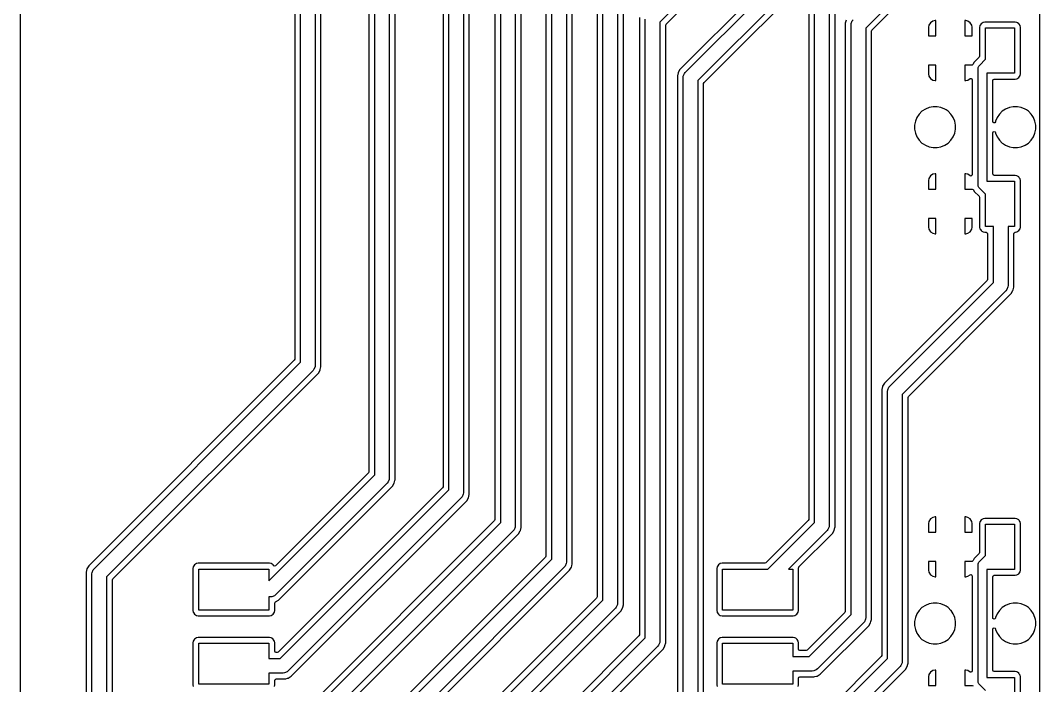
# Model space of a CAD drawing. Extents: x 187.8 to 222.7, y -115.5 to -55.
# Drawn here: x 187.75 to 222.66, y -95.38 to -72.59 of the extents above; entities that cross this region are included whole.
import ezdxf

# ---------------------------------------------------------------- set-up
doc = ezdxf.new("R2010")
doc.units = 0
doc.layers.add('BLACK', color=7, linetype='CONTINUOUS')

msp = doc.modelspace()

# ---------------------------------------------------------------- linework, layer by layer
at = {"layer": 'BLACK', "linetype": 'CONTINUOUS'}
for p, q in [((222.657015, -58.544552), (222.653182, -112.647067)), ((199.885, -88.161446), (199.885, -67.26)), ((200.385, -67.26), (200.385, -88.265)), ((214.7495, -67.240688), (214.7495, -89.6831)), ((214.95, -89.786446), (214.95, -67.3)), ((199.6845, -67.5095), (199.6845, -88.0581)), ((200.5855, -88.324309), (200.5855, -67.5095)), ((215.45, -67.403554), (215.45, -89.89)), ((221.501777, -68.051777), (216.7, -72.853554)), ((217.011733, -72.82537), (221.685488, -68.151615)), ((187.75, -91.490688), (187.75, -68.655513)), ((215.6505, -89.949309), (215.6505, -68.655513)), ((203.9995, -70.090688), (203.9995, -89.693101)), ((204.2, -89.796446), (204.2, -70.15)), ((212.335, -69.968554), (209.65, -72.653554)), ((204.7, -70.253554), (204.7, -89.9)), ((204.9005, -89.95931), (204.9005, -70.356899)), ((197.1445, -70.8195), (197.1445, -84.198101)), ((197.345, -84.301446), (197.345, -70.57)), ((197.845, -70.57), (197.845, -84.405)), ((198.0455, -84.464309), (198.0455, -70.8195)), ((202.2245, -70.8195), (202.2245, -88.568101)), ((202.425, -88.671446), (202.425, -70.57)), ((202.925, -70.57), (202.925, -88.775)), ((203.1255, -88.834312), (203.1255, -70.8195)), ((205.7495, -70.810688), (205.7495, -90.9431)), ((209.864852, -72.722251), (212.050852, -70.536251)), ((205.95, -91.046446), (205.95, -70.87)), ((206.45, -70.973554), (206.45, -91.15)), ((206.6505, -91.209309), (206.6505, -71.076898)), ((213.735148, -70.877749), (210.339512, -74.273385)), ((210.523223, -74.373223), (213.95, -70.946446)), ((214.376776, -71.226777), (210.95, -74.653553)), ((212.762103, -73.125), (214.560489, -71.326614)), ((207.4995, -71.890688), (207.4995, -92.343101)), ((207.7, -92.446446), (207.7, -71.95)), ((208.2, -72.053554), (208.2, -92.55)), ((208.4005, -92.609309), (208.4005, -72.156899)), ((208.9495, -72.490688), (208.9495, -93.643101)), ((209.15, -93.746446), (209.15, -72.55)), ((216.028531, -72.582346), (215.9995, -72.690688)), ((216.242137, -72.611102), (216.273223, -72.573223)), ((219.07537, -72.6), (219.002457, -72.614503)), ((219.1, -72.6), (219.07537, -72.6)), ((219.1, -73.125), (219.1, -72.6)), ((220.124629, -72.6), (220.1, -72.6)), ((220.1, -72.6), (220.1, -72.85)), ((220.197542, -72.614503), (220.124629, -72.6)), ((209.65, -72.653554), (209.65, -93.85)), ((209.8505, -72.756899), (209.864852, -72.722251)), ((209.8505, -93.90931), (209.8505, -72.756899)), ((215.9995, -72.690688), (215.9995, -92.843101)), ((216.2, -72.75), (216.204804, -72.701227)), ((216.2, -92.946446), (216.2, -72.75)), ((216.204804, -72.701227), (216.242133, -72.611107)), ((216.242133, -72.611107), (216.242137, -72.611102)), ((216.7, -72.853554), (216.7, -93.05)), ((216.9005, -72.956899), (216.914852, -72.922251)), ((216.914852, -72.922251), (217.011733, -72.82537)), ((218.864503, -72.752457), (218.85, -72.82537)), ((218.85, -72.82537), (218.85, -73.125)), ((218.919759, -72.669759), (218.864503, -72.752457)), ((219.002457, -72.614503), (218.919759, -72.669759)), ((220.1, -72.85), (220.1, -73.125)), ((220.28024, -72.669759), (220.197542, -72.614503)), ((220.335496, -72.752457), (220.28024, -72.669759)), ((220.349999, -72.82537), (220.335496, -72.752457)), ((220.35, -72.825376), (220.349999, -72.82537)), ((220.35, -73.125), (220.35, -72.825376)), ((220.611133, -72.771769), (220.5995, -72.830252)), ((220.5995, -72.830252), (220.5995, -72.830255)), ((220.5995, -72.830255), (220.5995, -73.822022)), ((220.624037, -72.752457), (220.611133, -72.771769)), ((220.655447, -72.705447), (220.624037, -72.752457)), ((220.721769, -72.661133), (220.655447, -72.705447)), ((220.780252, -72.6495), (220.721769, -72.661133)), ((221.819748, -72.6495), (220.780252, -72.6495)), ((220.8, -73.925368), (220.8, -72.85)), ((220.8, -72.85), (221.8, -72.85)), ((221.8, -72.85), (221.8, -74.4)), ((221.878231, -72.661133), (221.819748, -72.6495)), ((221.904795, -72.678882), (221.878231, -72.661133)), ((221.944552, -72.705447), (221.904795, -72.678882)), ((221.95578, -72.722251), (221.944552, -72.705447)), ((221.988867, -72.771769), (221.95578, -72.722251)), ((222.0005, -72.830252), (221.988867, -72.771769)), ((222.0005, -74.419748), (222.0005, -72.830252)), ((211.164852, -74.722251), (212.762103, -73.125)), ((216.9005, -74.424629), (216.9005, -72.956899)), ((218.85, -73.125), (219.1, -73.125)), ((220.1, -73.125), (220.35, -73.125)), ((220.585148, -73.85667), (220.419532, -74.022285)), ((220.5995, -73.822022), (220.585148, -73.85667)), ((220.593934, -74.131434), (220.8, -73.925368)), ((210.339511, -74.273385), (210.280201, -74.376111)), ((210.339512, -74.273385), (210.339511, -74.273385)), ((219.1, -74.125), (218.85, -74.125)), ((218.85, -74.125), (218.85, -74.424629)), ((219.1, -74.65), (219.1, -74.125)), ((220.331939, -74.125), (220.1, -74.125)), ((220.1, -74.125), (220.1, -74.65)), ((220.344624, -74.12333), (220.331939, -74.125)), ((220.374376, -74.100497), (220.344624, -74.12333)), ((220.374955, -74.099494), (220.374376, -74.100497)), ((220.419525, -74.022294), (220.374954, -74.099493)), ((220.374954, -74.099493), (220.374955, -74.099494)), ((220.419532, -74.022285), (220.419525, -74.022294)), ((220.55, -74.2375), (220.552882, -74.208236)), ((220.55, -78.2375), (220.55, -74.2375)), ((220.552882, -74.208236), (220.562159, -74.185839)), ((220.562159, -74.185839), (220.575279, -74.154165)), ((220.575279, -74.154165), (220.593934, -74.131434)), ((210.278531, -74.382346), (210.2495, -74.490688)), ((210.2495, -74.490688), (210.2495, -95.593101)), ((210.278532, -74.382343), (210.278531, -74.382342)), ((210.278531, -74.382342), (210.278531, -74.382346)), ((210.280201, -74.376111), (210.278532, -74.382343)), ((210.45, -74.55), (210.454804, -74.501227)), ((210.45, -95.696446), (210.45, -74.55)), ((210.454804, -74.501227), (210.492133, -74.411107)), ((210.492133, -74.411107), (210.492137, -74.411102)), ((210.492137, -74.411102), (210.523223, -74.373223)), ((210.95, -74.653553), (210.95, -95.8)), ((216.9005, -76.181001), (216.9005, -74.424629)), ((218.85, -74.424629), (218.864503, -74.497542)), ((218.864503, -74.497542), (218.919759, -74.58024)), ((218.919759, -74.58024), (219.002457, -74.635496)), ((219.002457, -74.635496), (219.07537, -74.649999)), ((219.07537, -74.649999), (219.075376, -74.65)), ((219.075376, -74.65), (219.1, -74.65)), ((220.1, -74.65), (220.124624, -74.65)), ((220.124624, -74.65), (220.124629, -74.649999)), ((220.124629, -74.649999), (220.197542, -74.635496)), ((220.197542, -74.635496), (220.273277, -74.584892)), ((220.273277, -74.584892), (220.310059, -74.577576)), ((220.310059, -74.577576), (220.341242, -74.598411)), ((220.341242, -74.598411), (220.3495, -74.625634)), ((220.3495, -74.625634), (220.3495, -77.874365)), ((221.8, -74.4), (220.85, -74.4)), ((220.85, -74.4), (220.85, -78.1)), ((221.0505, -74.6495), (221.064852, -74.614852)), ((221.0505, -76.055525), (221.0505, -74.6495)), ((221.064852, -74.614852), (221.0995, -74.6005)), ((221.0995, -74.6005), (221.819745, -74.6005)), ((221.819745, -74.6005), (221.819748, -74.6005)), ((221.819748, -74.6005), (221.878231, -74.588867)), ((221.878231, -74.588867), (221.944552, -74.544552)), ((221.944552, -74.544552), (221.988867, -74.478231)), ((221.988867, -74.478231), (222.0005, -74.419748)), ((211.1505, -74.756899), (211.164852, -74.722251)), ((211.1505, -93.910252), (211.1505, -74.756899)), ((218.62846, -75.705883), (218.530883, -75.80346)), ((218.743192, -75.629223), (218.62846, -75.705883)), ((218.87067, -75.57642), (218.743192, -75.629223)), ((218.870681, -75.576417), (218.87067, -75.57642)), ((219.006001, -75.5495), (218.870681, -75.576417)), ((219.006007, -75.5495), (219.006001, -75.5495)), ((219.143993, -75.5495), (219.006007, -75.5495)), ((219.143998, -75.5495), (219.143993, -75.5495)), ((219.279318, -75.576417), (219.143998, -75.5495)), ((219.279329, -75.57642), (219.279318, -75.576417)), ((219.406807, -75.629223), (219.279329, -75.57642)), ((219.406808, -75.629223), (219.406807, -75.629223)), ((219.406811, -75.629225), (219.406808, -75.629223)), ((219.453074, -75.660137), (219.406811, -75.629225)), ((219.521539, -75.705883), (219.453074, -75.660137)), ((219.619116, -75.80346), (219.521539, -75.705883)), ((221.37846, -75.705883), (221.280883, -75.80346)), ((221.493192, -75.629223), (221.37846, -75.705883)), ((221.62067, -75.57642), (221.493192, -75.629223)), ((221.620681, -75.576417), (221.62067, -75.57642)), ((221.756001, -75.5495), (221.620681, -75.576417)), ((221.756007, -75.5495), (221.756001, -75.5495)), ((221.893993, -75.5495), (221.756007, -75.5495)), ((221.893998, -75.5495), (221.893993, -75.5495)), ((222.029318, -75.576417), (221.893998, -75.5495)), ((222.029329, -75.57642), (222.029318, -75.576417)), ((222.156807, -75.629223), (222.029329, -75.57642)), ((222.156808, -75.629223), (222.156807, -75.629223)), ((222.156811, -75.629225), (222.156808, -75.629223)), ((222.203074, -75.660137), (222.156811, -75.629225)), ((222.271539, -75.705883), (222.203074, -75.660137)), ((222.369116, -75.80346), (222.271539, -75.705883)), ((218.401417, -76.045681), (218.3745, -76.181001)), ((218.40142, -76.04567), (218.401417, -76.045681)), ((218.454223, -75.918192), (218.40142, -76.04567)), ((218.530883, -75.80346), (218.454223, -75.918192)), ((219.649613, -75.849102), (219.619116, -75.80346)), ((219.695775, -75.918189), (219.649613, -75.849102)), ((219.695776, -75.918192), (219.695775, -75.918189)), ((219.748579, -76.04567), (219.695776, -75.918192)), ((219.748582, -76.045681), (219.748579, -76.04567)), ((219.775499, -76.181001), (219.748582, -76.045681)), ((221.058758, -76.082748), (221.0505, -76.055525)), ((221.08994, -76.103583), (221.058758, -76.082748)), ((221.126723, -76.096267), (221.08994, -76.103583)), ((221.147558, -76.065085), (221.126723, -76.096267)), ((221.151418, -76.045679), (221.147558, -76.065085)), ((221.15142, -76.04567), (221.151418, -76.045679)), ((221.204223, -75.918192), (221.15142, -76.04567)), ((221.280883, -75.80346), (221.204223, -75.918192)), ((222.399613, -75.849102), (222.369116, -75.80346)), ((222.445775, -75.918189), (222.399613, -75.849102)), ((222.445776, -75.918192), (222.445775, -75.918189)), ((222.498579, -76.04567), (222.445776, -75.918192)), ((222.498582, -76.045681), (222.498579, -76.04567)), ((222.525499, -76.181001), (222.498582, -76.045681)), ((216.9005, -78.07537), (216.9005, -76.181001)), ((218.3745, -76.181001), (218.3745, -76.318998)), ((218.3745, -76.318998), (218.401417, -76.454318)), ((219.74858, -76.454328), (219.7755, -76.318993)), ((219.7755, -76.181007), (219.775499, -76.181001)), ((219.7755, -76.318993), (219.7755, -76.181007)), ((221.0505, -76.444474), (221.064852, -76.409826)), ((221.0505, -77.8505), (221.0505, -76.444474)), ((221.064852, -76.409826), (221.0995, -76.395474)), ((221.0995, -76.395474), (221.134148, -76.409826)), ((221.134148, -76.409826), (221.147558, -76.434913)), ((221.147558, -76.434913), (221.15142, -76.454328)), ((222.49858, -76.454328), (222.5255, -76.318993)), ((222.5255, -76.181007), (222.525499, -76.181001)), ((222.5255, -76.318993), (222.5255, -76.181007)), ((218.401417, -76.454318), (218.40142, -76.454328)), ((218.40142, -76.454328), (218.454225, -76.581811)), ((218.454225, -76.581811), (218.485137, -76.628074)), ((218.485137, -76.628074), (218.530883, -76.696539)), ((218.530883, -76.696539), (218.62846, -76.794116)), ((218.62846, -76.794116), (218.674102, -76.824613)), ((219.406811, -76.870775), (219.521542, -76.794114)), ((219.521542, -76.794114), (219.619114, -76.696542)), ((219.619114, -76.696542), (219.695775, -76.581811)), ((219.695775, -76.581811), (219.74858, -76.454328)), ((221.15142, -76.454328), (221.204225, -76.581811)), ((221.204225, -76.581811), (221.235137, -76.628074)), ((221.235137, -76.628074), (221.280883, -76.696539)), ((221.280883, -76.696539), (221.37846, -76.794116)), ((221.37846, -76.794116), (221.424102, -76.824613)), ((222.156811, -76.870775), (222.271542, -76.794114)), ((222.271542, -76.794114), (222.369114, -76.696542)), ((222.369114, -76.696542), (222.445775, -76.581811)), ((222.445775, -76.581811), (222.49858, -76.454328)), ((218.674102, -76.824613), (218.743189, -76.870775)), ((218.743189, -76.870775), (218.870672, -76.92358)), ((218.870672, -76.92358), (218.870678, -76.923581)), ((218.870678, -76.923581), (218.870681, -76.923582)), ((218.870681, -76.923582), (219.006001, -76.950499)), ((219.006001, -76.950499), (219.006007, -76.9505)), ((219.006007, -76.9505), (219.143993, -76.9505)), ((219.143993, -76.9505), (219.279328, -76.92358)), ((219.279328, -76.92358), (219.406811, -76.870775)), ((221.424102, -76.824613), (221.493189, -76.870775)), ((221.493189, -76.870775), (221.620672, -76.92358)), ((221.620672, -76.92358), (221.620678, -76.923581)), ((221.620678, -76.923581), (221.620681, -76.923582)), ((221.620681, -76.923582), (221.756001, -76.950499)), ((221.756001, -76.950499), (221.756007, -76.9505)), ((221.756007, -76.9505), (221.893993, -76.9505)), ((221.893993, -76.9505), (222.029328, -76.92358)), ((222.029328, -76.92358), (222.156811, -76.870775)), ((216.9005, -79.674629), (216.9005, -78.07537)), ((218.864503, -78.002457), (218.85, -78.07537)), ((218.85, -78.07537), (218.85, -78.375)), ((218.919759, -77.919759), (218.864503, -78.002457)), ((219.002457, -77.864503), (218.919759, -77.919759)), ((219.07537, -77.85), (219.002457, -77.864503)), ((219.1, -77.85), (219.07537, -77.85)), ((219.1, -78.375), (219.1, -77.85)), ((220.124629, -77.85), (220.1, -77.85)), ((220.1, -77.85), (220.1, -78.375)), ((220.197542, -77.864503), (220.124629, -77.85)), ((220.273277, -77.915107), (220.197542, -77.864503)), ((220.3005, -77.923365), (220.273277, -77.915107)), ((220.335148, -77.909013), (220.3005, -77.923365)), ((220.3495, -77.874365), (220.335148, -77.909013)), ((220.85, -78.1), (221.8, -78.1)), ((221.064852, -77.885148), (221.0505, -77.8505)), ((221.0995, -77.8995), (221.064852, -77.885148)), ((221.819745, -77.8995), (221.0995, -77.8995)), ((221.8, -78.1), (221.8, -79.65)), ((221.819748, -77.8995), (221.819745, -77.8995)), ((221.878231, -77.911133), (221.819748, -77.8995)), ((221.896537, -77.923365), (221.878231, -77.911133)), ((221.944552, -77.955447), (221.896537, -77.923365)), ((221.962301, -77.982012), (221.944552, -77.955447)), ((221.988867, -78.021769), (221.962301, -77.982012)), ((222.0005, -78.080252), (221.988867, -78.021769)), ((222.0005, -79.669748), (222.0005, -78.080252)), ((218.85, -78.375), (219.1, -78.375)), ((220.1, -78.375), (220.346373, -78.375)), ((220.346373, -78.375), (220.381021, -78.389352)), ((220.381021, -78.389352), (220.388808, -78.3995)), ((220.388808, -78.3995), (220.41953, -78.452712)), ((220.41953, -78.452712), (220.585148, -78.61833)), ((220.552882, -78.266763), (220.55, -78.2375)), ((220.575279, -78.320835), (220.552882, -78.266763)), ((220.593934, -78.343566), (220.575279, -78.320835)), ((220.8, -78.549632), (220.593934, -78.343566)), ((220.585148, -78.61833), (220.5995, -78.652978)), ((220.5995, -78.652978), (220.5995, -79.669748)), ((220.8, -79.65), (220.8, -78.549632)), ((219.1, -79.375), (218.85, -79.375)), ((218.85, -79.375), (218.85, -79.674629)), ((219.1, -79.9), (219.1, -79.375)), ((220.35, -79.375), (220.1, -79.375)), ((220.1, -79.375), (220.1, -79.9)), ((220.35, -79.674624), (220.35, -79.375)), ((216.9005, -93.109312), (216.9005, -79.674629)), ((218.85, -79.674629), (218.864503, -79.747542)), ((218.864503, -79.747542), (218.919759, -79.83024)), ((218.919759, -79.83024), (219.002457, -79.885496)), ((219.002457, -79.885496), (219.07537, -79.899999)), ((219.07537, -79.899999), (219.075376, -79.9)), ((219.075376, -79.9), (219.1, -79.9)), ((220.1, -79.9), (220.124624, -79.9)), ((220.124624, -79.9), (220.124629, -79.899999)), ((220.124629, -79.899999), (220.197542, -79.885496)), ((220.197542, -79.885496), (220.28024, -79.83024)), ((220.28024, -79.83024), (220.335496, -79.747542)), ((220.335496, -79.747542), (220.349999, -79.674629)), ((220.349999, -79.674629), (220.35, -79.674624)), ((220.5995, -79.669748), (220.611133, -79.728231)), ((220.611133, -79.728231), (220.628882, -79.754795)), ((220.628882, -79.754795), (220.655447, -79.794552)), ((220.655447, -79.794552), (220.682012, -79.812301)), ((220.682012, -79.812301), (220.721769, -79.838867)), ((220.721769, -79.838867), (220.780252, -79.8505)), ((220.780252, -79.8505), (220.8255, -79.8505)), ((221.075, -79.65), (220.8, -79.65)), ((220.8255, -79.8505), (220.860148, -79.864852)), ((220.860148, -79.864852), (220.8745, -79.8995)), ((220.8745, -79.8995), (220.8745, -81.468101)), ((221.075, -81.571446), (221.075, -79.65)), ((221.8, -79.65), (221.575, -79.65)), ((221.575, -79.65), (221.575, -81.675)), ((221.7755, -79.899268), (221.789852, -79.86462)), ((221.7755, -81.734309), (221.7755, -79.899268)), ((221.789852, -79.86462), (221.817502, -79.851548)), ((221.817387, -79.850969), (221.8197, -79.850508)), ((221.817502, -79.851548), (221.817387, -79.850969)), ((221.8197, -79.850508), (221.819715, -79.850502)), ((221.819715, -79.850502), (221.819735, -79.8505)), ((221.819735, -79.8505), (221.819748, -79.8505)), ((221.819748, -79.8505), (221.878231, -79.838867)), ((221.878231, -79.838867), (221.944552, -79.794552)), ((221.944552, -79.794552), (221.988867, -79.728231)), ((221.988867, -79.728231), (222.0005, -79.669748)), ((220.860148, -81.502749), (217.339512, -85.023385)), ((217.523223, -85.123223), (221.075, -81.571446)), ((220.8745, -81.468101), (220.860148, -81.502749)), ((221.575, -81.675), (221.570196, -81.723773)), ((221.501777, -81.851777), (217.95, -85.403554)), ((218.164852, -85.472251), (221.685488, -81.951615)), ((221.532862, -81.813897), (221.501777, -81.851777)), ((221.532867, -81.813893), (221.532862, -81.813897)), ((221.570196, -81.723773), (221.532867, -81.813893)), ((221.685488, -81.951615), (221.685489, -81.951614)), ((221.685489, -81.951614), (221.744799, -81.848887)), ((221.744799, -81.848887), (221.751286, -81.824673)), ((221.751286, -81.824673), (221.7755, -81.734309)), ((197.130148, -84.232749), (190.089512, -91.273385)), ((190.273223, -91.373223), (197.345, -84.301446)), ((197.1445, -84.198101), (197.130148, -84.232749)), ((197.840196, -84.453772), (197.802868, -84.543892)), ((197.845, -84.405), (197.840196, -84.453772)), ((198.021286, -84.554673), (198.0455, -84.464309)), ((197.771777, -84.581777), (190.7, -91.653554)), ((191.266851, -91.370252), (197.955488, -84.681615)), ((197.802868, -84.543892), (197.771777, -84.581777)), ((197.955488, -84.681615), (197.955489, -84.681614)), ((197.955489, -84.681614), (198.014799, -84.578887)), ((198.014799, -84.578887), (198.021286, -84.554673)), ((217.278531, -85.132346), (217.2495, -85.240688)), ((217.278532, -85.132343), (217.278531, -85.132342)), ((217.278531, -85.132342), (217.278531, -85.132346)), ((217.280201, -85.126111), (217.278532, -85.132343)), ((217.339511, -85.023385), (217.280201, -85.126111)), ((217.339512, -85.023385), (217.339511, -85.023385)), ((217.454804, -85.251227), (217.492133, -85.161107)), ((217.492133, -85.161107), (217.492137, -85.161102)), ((217.492137, -85.161102), (217.523223, -85.123223)), ((217.2495, -85.240688), (217.2495, -94.343101)), ((217.45, -85.3), (217.454804, -85.251227)), ((217.45, -94.446446), (217.45, -85.3)), ((217.95, -85.403554), (217.95, -94.55)), ((218.1505, -85.506899), (218.164852, -85.472251)), ((218.1505, -89.82537), (218.1505, -85.506899)), ((196.26, -91.786446), (199.885, -88.161446)), ((199.670148, -88.092748), (196.491991, -91.270904)), ((199.6845, -88.0581), (199.670148, -88.092748)), ((200.380196, -88.313772), (200.342868, -88.403892)), ((200.385, -88.265), (200.380196, -88.313772)), ((200.311777, -88.441777), (196.486777, -92.266777)), ((202.210148, -88.602749), (196.577749, -94.235148)), ((196.586614, -92.450489), (200.495489, -88.541614)), ((200.342868, -88.403892), (200.311777, -88.441777)), ((200.495489, -88.541614), (200.554799, -88.438887)), ((200.554799, -88.438887), (200.577222, -88.355202)), ((200.577222, -88.355202), (200.5855, -88.324309)), ((202.2245, -88.568101), (202.210148, -88.602749)), ((196.646446, -94.45), (202.425, -88.671446)), ((202.851776, -88.951777), (196.926777, -94.876777)), ((202.882862, -88.913897), (202.851776, -88.951777)), ((202.882867, -88.913893), (202.882862, -88.913897)), ((202.920196, -88.823773), (202.882867, -88.913893)), ((202.925, -88.775), (202.920196, -88.823773)), ((203.035489, -89.051614), (203.094798, -88.948887)), ((203.094798, -88.948887), (203.094799, -88.948886)), ((203.094799, -88.948886), (203.125499, -88.834312)), ((203.125499, -88.834312), (203.1255, -88.834312)), ((197.026614, -95.060489), (203.035489, -89.051614)), ((203.9995, -89.693101), (203.985148, -89.727749)), ((214.7495, -89.6831), (214.735148, -89.717748)), ((218.919759, -89.669759), (218.864503, -89.752457)), ((219.002457, -89.614503), (218.919759, -89.669759)), ((219.07537, -89.6), (219.002457, -89.614503)), ((219.1, -89.6), (219.07537, -89.6)), ((219.1, -90.125), (219.1, -89.6)), ((220.124629, -89.6), (220.1, -89.6)), ((220.1, -89.6), (220.1, -89.85)), ((220.197542, -89.614503), (220.124629, -89.6)), ((220.28024, -89.669759), (220.197542, -89.614503)), ((220.335496, -89.752457), (220.28024, -89.669759)), ((220.655447, -89.705447), (220.624037, -89.752457)), ((220.721769, -89.661133), (220.655447, -89.705447)), ((220.780252, -89.6495), (220.721769, -89.661133)), ((221.819748, -89.6495), (220.780252, -89.6495)), ((221.878231, -89.661133), (221.819748, -89.6495)), ((221.904795, -89.678882), (221.878231, -89.661133)), ((221.944552, -89.705447), (221.904795, -89.678882)), ((221.952771, -89.717748), (221.944552, -89.705447)), ((203.985148, -89.727749), (196.957749, -96.755148)), ((197.026446, -96.97), (204.2, -89.796446)), ((204.657862, -90.038897), (204.626776, -90.076777)), ((204.657867, -90.038893), (204.657862, -90.038897)), ((204.695196, -89.948773), (204.657867, -90.038893)), ((204.7, -89.9), (204.695196, -89.948773)), ((204.872479, -90.063887), (204.900499, -89.959312)), ((204.900499, -89.959312), (204.9005, -89.95931)), ((214.735148, -89.717748), (213.277749, -91.175148)), ((213.346446, -91.39), (214.95, -89.786446)), ((215.407868, -90.028892), (215.376777, -90.066777)), ((215.445196, -89.938772), (215.407868, -90.028892)), ((215.45, -89.89), (215.445196, -89.938772)), ((215.619799, -90.063887), (215.64782, -89.959309)), ((215.64782, -89.959309), (215.6505, -89.949309)), ((218.1505, -91.424629), (218.1505, -89.82537)), ((218.864503, -89.752457), (218.85, -89.82537)), ((218.85, -89.82537), (218.85, -90.125)), ((220.1, -89.85), (220.1, -90.125)), ((220.349999, -89.82537), (220.335496, -89.752457)), ((220.35, -89.825376), (220.349999, -89.82537)), ((220.35, -90.125), (220.35, -89.825376)), ((220.611133, -89.771769), (220.5995, -89.830252)), ((220.5995, -89.830252), (220.5995, -89.830255)), ((220.5995, -89.830255), (220.5995, -90.822022)), ((220.624037, -89.752457), (220.611133, -89.771769)), ((220.8, -90.925368), (220.8, -89.85)), ((220.8, -89.85), (221.8, -89.85)), ((221.8, -89.85), (221.8, -91.4)), ((221.988867, -89.771769), (221.952771, -89.717748)), ((222.0005, -89.830252), (221.988867, -89.771769)), ((222.0005, -91.419748), (222.0005, -89.830252)), ((204.626776, -90.076777), (197.306777, -97.396777)), ((197.406614, -97.580489), (204.810489, -90.176614)), ((204.810489, -90.176614), (204.869798, -90.073887)), ((204.869798, -90.073887), (204.869799, -90.073886)), ((204.869799, -90.073886), (204.872479, -90.063887)), ((215.376777, -90.066777), (214.053554, -91.39)), ((214.411773, -91.315329), (215.56049, -90.166614)), ((215.56049, -90.166614), (215.619799, -90.063887)), ((218.85, -90.125), (219.1, -90.125)), ((220.1, -90.125), (220.35, -90.125)), ((205.735148, -90.977748), (197.417749, -99.295148)), ((197.486446, -99.51), (205.95, -91.046446)), ((205.7495, -90.9431), (205.735148, -90.977748)), ((220.374374, -91.100501), (220.34462, -91.123331)), ((220.380038, -91.090691), (220.374374, -91.100501)), ((220.419525, -91.022294), (220.380038, -91.090689)), ((220.380038, -91.090689), (220.380038, -91.090691)), ((220.419532, -91.022285), (220.419525, -91.022294)), ((220.585148, -90.85667), (220.419532, -91.022285)), ((220.5995, -90.822022), (220.585148, -90.85667)), ((220.593934, -91.131434), (220.8, -90.925368)), ((190.028531, -91.382346), (189.9995, -91.490688)), ((190.028532, -91.382343), (190.028531, -91.382342)), ((190.028531, -91.382342), (190.028531, -91.382346)), ((190.030201, -91.376111), (190.028532, -91.382343)), ((190.089511, -91.273385), (190.030201, -91.376111)), ((190.089512, -91.273385), (190.089511, -91.273385)), ((190.204804, -91.501227), (190.242133, -91.411107)), ((190.242133, -91.411107), (190.242137, -91.411102)), ((190.242137, -91.411102), (190.273223, -91.373223)), ((190.914852, -91.722251), (191.266851, -91.370252)), ((193.671133, -91.311769), (193.6595, -91.370252)), ((193.6595, -91.370252), (193.6595, -92.809748)), ((193.715447, -91.245447), (193.671133, -91.311769)), ((193.781769, -91.201133), (193.715447, -91.245447)), ((193.840252, -91.1895), (193.781769, -91.201133)), ((196.279748, -91.1895), (193.840252, -91.1895)), ((193.86, -92.79), (193.86, -91.39)), ((193.86, -91.39), (196.26, -91.39)), ((196.26, -91.39), (196.26, -91.786446)), ((196.338231, -91.201133), (196.279748, -91.1895)), ((196.371391, -91.22329), (196.338231, -91.201133)), ((196.404553, -91.245448), (196.371391, -91.22329)), ((196.416602, -91.26348), (196.404553, -91.245448)), ((196.422695, -91.270904), (196.416602, -91.26348)), ((196.457343, -91.285256), (196.422695, -91.270904)), ((196.491991, -91.270904), (196.457343, -91.285256)), ((206.376777, -91.326777), (197.766777, -99.936777)), ((197.866614, -100.120489), (206.56049, -91.426614)), ((206.407868, -91.288892), (206.376777, -91.326777)), ((206.445197, -91.198772), (206.407868, -91.288892)), ((206.45, -91.15), (206.445197, -91.198762)), ((206.445197, -91.198762), (206.445197, -91.198772)), ((206.56049, -91.426614), (206.619799, -91.323887)), ((206.619799, -91.323887), (206.63333, -91.273387)), ((206.63333, -91.273387), (206.6505, -91.209309)), ((211.611133, -91.311769), (211.5995, -91.370252)), ((211.5995, -91.370252), (211.5995, -92.809748)), ((211.655447, -91.245447), (211.611133, -91.311769)), ((211.721769, -91.201133), (211.655447, -91.245447)), ((211.780252, -91.1895), (211.721769, -91.201133)), ((213.243101, -91.1895), (211.780252, -91.1895)), ((211.8, -92.79), (211.8, -91.39)), ((211.8, -91.39), (213.346446, -91.39)), ((213.277749, -91.175148), (213.243101, -91.1895)), ((214.053554, -91.39), (214.2, -91.39)), ((214.2, -91.39), (214.2, -92.79)), ((214.398368, -91.359532), (214.405684, -91.322749)), ((214.4005, -91.370252), (214.398368, -91.359532)), ((214.4005, -92.809748), (214.4005, -91.370252)), ((214.405684, -91.322749), (214.411773, -91.315329)), ((218.1505, -93.181001), (218.1505, -91.424629)), ((219.1, -91.125), (218.85, -91.125)), ((218.85, -91.125), (218.85, -91.424629)), ((218.85, -91.424629), (218.864503, -91.497542)), ((219.1, -91.65), (219.1, -91.125)), ((220.331939, -91.125), (220.1, -91.125)), ((220.1, -91.125), (220.1, -91.65)), ((220.34462, -91.123331), (220.331939, -91.125)), ((220.55, -91.2375), (220.552882, -91.208236)), ((220.55, -95.2375), (220.55, -91.2375)), ((220.552882, -91.208236), (220.566588, -91.175148)), ((220.566588, -91.175148), (220.575279, -91.154165)), ((220.575279, -91.154165), (220.593934, -91.131434)), ((221.8, -91.4), (220.85, -91.4)), ((220.85, -91.4), (220.85, -95.1)), ((221.988867, -91.478231), (222.0005, -91.419748)), ((187.75, -109.14537), (187.75, -91.490688)), ((189.9995, -91.490688), (189.9995, -105.35931)), ((190.2, -91.55), (190.204804, -91.501227)), ((190.2, -105.3), (190.2, -91.55)), ((190.7, -91.653554), (190.7, -105.196446)), ((190.9005, -91.756899), (190.914852, -91.722251)), ((190.9005, -93.910252), (190.9005, -91.756899)), ((218.864503, -91.497542), (218.919759, -91.58024)), ((218.919759, -91.58024), (219.002457, -91.635496)), ((219.002457, -91.635496), (219.07537, -91.649999)), ((219.07537, -91.649999), (219.075376, -91.65)), ((219.075376, -91.65), (219.1, -91.65)), ((220.1, -91.65), (220.124624, -91.65)), ((220.124624, -91.65), (220.124629, -91.649999)), ((220.124629, -91.649999), (220.197542, -91.635496)), ((220.197542, -91.635496), (220.273277, -91.584892)), ((220.273277, -91.584892), (220.310059, -91.577576)), ((220.310059, -91.577576), (220.341242, -91.598411)), ((220.341242, -91.598411), (220.3495, -91.625634)), ((220.3495, -91.625634), (220.3495, -94.874365)), ((221.0505, -91.6495), (221.064852, -91.614852)), ((221.0505, -93.055525), (221.0505, -91.6495)), ((221.064852, -91.614852), (221.0995, -91.6005)), ((221.0995, -91.6005), (221.819745, -91.6005)), ((221.819745, -91.6005), (221.819748, -91.6005)), ((221.819748, -91.6005), (221.878231, -91.588867)), ((221.878231, -91.588867), (221.944552, -91.544552)), ((221.944552, -91.544552), (221.988867, -91.478231)), ((196.31, -92.34), (196.26, -92.34)), ((196.26, -92.34), (196.26, -92.79)), ((196.358773, -92.335196), (196.31, -92.34)), ((196.448893, -92.297867), (196.358773, -92.335196)), ((196.448897, -92.297862), (196.448893, -92.297867)), ((196.486777, -92.266777), (196.448897, -92.297862)), ((196.484997, -92.509157), (196.586614, -92.450489)), ((207.485148, -92.377749), (198.077749, -101.785148)), ((198.146446, -102), (207.7, -92.446446)), ((207.4995, -92.343101), (207.485148, -92.377749)), ((193.6595, -92.809748), (193.671133, -92.868231)), ((196.26, -92.79), (193.86, -92.79)), ((196.448867, -92.868231), (196.4605, -92.809748)), ((196.4605, -92.551591), (196.474852, -92.516943)), ((196.4605, -92.809748), (196.4605, -92.551591)), ((196.474852, -92.516943), (196.484997, -92.509157)), ((208.126777, -92.726776), (198.426777, -102.426777)), ((198.526614, -102.610489), (208.31049, -92.826613)), ((208.157868, -92.688892), (208.126777, -92.726776)), ((208.195197, -92.598772), (208.157868, -92.688892)), ((208.2, -92.55), (208.195197, -92.598762)), ((208.195197, -92.598762), (208.195197, -92.598772)), ((208.31049, -92.826613), (208.369799, -92.723886)), ((208.369799, -92.723886), (208.37901, -92.689511)), ((208.37901, -92.689511), (208.4005, -92.609309)), ((211.5995, -92.809748), (211.611133, -92.868231)), ((214.2, -92.79), (211.8, -92.79)), ((214.388867, -92.868231), (214.4005, -92.809748)), ((215.9995, -92.843101), (215.985148, -92.877749)), ((218.530883, -92.80346), (218.454223, -92.918192)), ((218.62846, -92.705883), (218.530883, -92.80346)), ((218.743192, -92.629223), (218.62846, -92.705883)), ((218.87067, -92.57642), (218.743192, -92.629223)), ((218.870681, -92.576417), (218.87067, -92.57642)), ((219.006001, -92.5495), (218.870681, -92.576417)), ((219.006007, -92.5495), (219.006001, -92.5495)), ((219.143993, -92.5495), (219.006007, -92.5495)), ((219.143998, -92.5495), (219.143993, -92.5495)), ((219.279318, -92.576417), (219.143998, -92.5495)), ((219.279329, -92.57642), (219.279318, -92.576417)), ((219.406807, -92.629223), (219.279329, -92.57642)), ((219.406808, -92.629223), (219.406807, -92.629223)), ((219.406811, -92.629225), (219.406808, -92.629223)), ((219.453074, -92.660137), (219.406811, -92.629225)), ((219.521539, -92.705883), (219.453074, -92.660137)), ((219.619116, -92.80346), (219.521539, -92.705883)), ((219.623317, -92.809748), (219.619116, -92.80346)), ((219.695775, -92.918189), (219.623317, -92.809748)), ((221.280883, -92.80346), (221.204223, -92.918192)), ((221.37846, -92.705883), (221.280883, -92.80346)), ((221.493192, -92.629223), (221.37846, -92.705883)), ((221.62067, -92.57642), (221.493192, -92.629223)), ((221.620681, -92.576417), (221.62067, -92.57642)), ((221.756001, -92.5495), (221.620681, -92.576417)), ((221.756007, -92.5495), (221.756001, -92.5495)), ((221.893993, -92.5495), (221.756007, -92.5495)), ((221.893998, -92.5495), (221.893993, -92.5495)), ((222.029318, -92.576417), (221.893998, -92.5495)), ((222.029329, -92.57642), (222.029318, -92.576417)), ((222.156807, -92.629223), (222.029329, -92.57642)), ((222.156808, -92.629223), (222.156807, -92.629223)), ((222.156811, -92.629225), (222.156808, -92.629223)), ((222.203074, -92.660137), (222.156811, -92.629225)), ((222.271539, -92.705883), (222.203074, -92.660137)), ((222.369116, -92.80346), (222.271539, -92.705883)), ((222.373317, -92.809748), (222.369116, -92.80346)), ((222.445775, -92.918189), (222.373317, -92.809748)), ((193.671133, -92.868231), (193.677493, -92.877749)), ((193.677493, -92.877749), (193.715447, -92.934552)), ((193.715447, -92.934552), (193.742012, -92.952301)), ((193.742012, -92.952301), (193.781769, -92.978867)), ((193.781769, -92.978867), (193.840252, -92.9905)), ((193.840252, -92.9905), (193.840255, -92.9905)), ((193.840255, -92.9905), (196.279745, -92.9905)), ((196.279745, -92.9905), (196.279748, -92.9905)), ((196.279748, -92.9905), (196.338231, -92.978867)), ((196.338231, -92.978867), (196.404552, -92.934552)), ((196.404552, -92.934552), (196.448867, -92.868231)), ((211.611133, -92.868231), (211.617493, -92.877749)), ((211.617493, -92.877749), (211.655447, -92.934552)), ((211.655447, -92.934552), (211.682012, -92.952301)), ((211.682012, -92.952301), (211.721769, -92.978867)), ((211.721769, -92.978867), (211.780252, -92.9905)), ((211.780252, -92.9905), (211.780255, -92.9905)), ((211.780255, -92.9905), (214.219745, -92.9905)), ((214.219745, -92.9905), (214.219748, -92.9905)), ((214.219748, -92.9905), (214.278231, -92.978867)), ((214.278231, -92.978867), (214.344552, -92.934552)), ((214.344552, -92.934552), (214.388867, -92.868231)), ((215.985148, -92.877749), (214.697749, -94.165148)), ((214.766446, -94.38), (216.2, -92.946446)), ((216.657862, -93.188897), (216.626776, -93.226777)), ((216.657867, -93.188893), (216.657862, -93.188897)), ((216.695196, -93.098773), (216.657867, -93.188893)), ((216.7, -93.05), (216.695196, -93.098773)), ((216.869799, -93.223886), (216.881289, -93.181007)), ((216.881289, -93.181007), (216.900499, -93.109312)), ((216.900499, -93.109312), (216.9005, -93.109312)), ((218.1505, -94.609309), (218.1505, -93.181001)), ((218.401417, -93.045681), (218.3745, -93.181001)), ((218.3745, -93.181001), (218.3745, -93.318998)), ((218.40142, -93.04567), (218.401417, -93.045681)), ((218.454223, -92.918192), (218.40142, -93.04567)), ((219.725727, -92.9905), (219.695775, -92.918189)), ((219.748579, -93.04567), (219.725727, -92.9905)), ((219.748582, -93.045681), (219.748579, -93.04567)), ((219.761238, -93.109309), (219.748582, -93.045681)), ((219.7755, -93.181007), (219.761238, -93.109309)), ((219.7755, -93.318993), (219.7755, -93.181007)), ((221.058758, -93.082748), (221.0505, -93.055525)), ((221.08994, -93.103583), (221.058758, -93.082748)), ((221.126723, -93.096267), (221.08994, -93.103583)), ((221.147558, -93.065085), (221.126723, -93.096267)), ((221.151418, -93.045679), (221.147558, -93.065085)), ((221.15142, -93.04567), (221.151418, -93.045679)), ((221.204223, -92.918192), (221.15142, -93.04567)), ((222.475727, -92.9905), (222.445775, -92.918189)), ((222.498579, -93.04567), (222.475727, -92.9905)), ((222.498582, -93.045681), (222.498579, -93.04567)), ((222.511238, -93.109309), (222.498582, -93.045681)), ((222.5255, -93.181007), (222.511238, -93.109309)), ((222.5255, -93.318993), (222.5255, -93.181007)), ((216.626776, -93.226777), (215.046777, -94.806777)), ((215.146614, -94.990489), (216.810489, -93.326614)), ((216.810489, -93.326614), (216.869798, -93.223887)), ((216.869798, -93.223887), (216.869799, -93.223886)), ((218.3745, -93.318998), (218.401417, -93.454318)), ((218.401417, -93.454318), (218.40142, -93.454328)), ((218.40142, -93.454328), (218.454225, -93.581811)), ((219.695775, -93.581811), (219.74858, -93.454328)), ((219.74858, -93.454328), (219.7755, -93.318993)), ((221.0505, -93.444474), (221.064852, -93.409826)), ((221.0505, -94.8505), (221.0505, -93.444474)), ((221.064852, -93.409826), (221.0995, -93.395474)), ((221.0995, -93.395474), (221.134148, -93.409826)), ((221.134148, -93.409826), (221.147558, -93.434913)), ((221.147558, -93.434913), (221.15142, -93.454328)), ((221.15142, -93.454328), (221.204225, -93.581811)), ((222.445775, -93.581811), (222.49858, -93.454328)), ((222.49858, -93.454328), (222.5255, -93.318993)), ((193.671133, -93.851769), (193.6595, -93.910252)), ((193.715447, -93.785447), (193.671133, -93.851769)), ((193.781769, -93.741133), (193.715447, -93.785447)), ((193.840252, -93.7295), (193.781769, -93.741133)), ((196.279748, -93.7295), (193.840252, -93.7295)), ((196.338231, -93.741133), (196.279748, -93.7295)), ((196.364795, -93.758882), (196.338231, -93.741133)), ((196.404552, -93.785447), (196.364795, -93.758882)), ((196.410343, -93.794114), (196.404552, -93.785447)), ((196.448867, -93.851769), (196.410343, -93.794114)), ((196.4605, -93.910252), (196.448867, -93.851769)), ((208.935148, -93.677749), (198.227749, -104.385148)), ((198.296446, -104.6), (209.15, -93.746446)), ((208.9495, -93.643101), (208.935148, -93.677749)), ((209.645196, -93.898773), (209.607867, -93.988893)), ((209.65, -93.85), (209.645196, -93.898773)), ((211.611133, -93.851769), (211.5995, -93.910252)), ((211.655447, -93.785447), (211.611133, -93.851769)), ((211.721769, -93.741133), (211.655447, -93.785447)), ((211.780252, -93.7295), (211.721769, -93.741133)), ((214.219748, -93.7295), (211.780252, -93.7295)), ((214.278231, -93.741133), (214.219748, -93.7295)), ((214.304795, -93.758882), (214.278231, -93.741133)), ((214.344552, -93.785447), (214.304795, -93.758882)), ((214.350343, -93.794114), (214.344552, -93.785447)), ((214.388867, -93.851769), (214.350343, -93.794114)), ((214.4005, -93.910252), (214.388867, -93.851769)), ((218.454225, -93.581811), (218.485137, -93.628074)), ((218.485137, -93.628074), (218.530883, -93.696539)), ((218.530883, -93.696539), (218.62846, -93.794116)), ((218.62846, -93.794116), (218.674102, -93.824613)), ((218.674102, -93.824613), (218.743189, -93.870775)), ((218.743189, -93.870775), (218.870672, -93.92358)), ((219.279328, -93.92358), (219.406811, -93.870775)), ((219.406811, -93.870775), (219.521542, -93.794114)), ((219.521542, -93.794114), (219.619114, -93.696542)), ((219.619114, -93.696542), (219.695775, -93.581811)), ((221.204225, -93.581811), (221.235137, -93.628074)), ((221.235137, -93.628074), (221.280883, -93.696539)), ((221.280883, -93.696539), (221.37846, -93.794116)), ((221.37846, -93.794116), (221.424102, -93.824613)), ((221.424102, -93.824613), (221.493189, -93.870775)), ((221.493189, -93.870775), (221.620672, -93.92358)), ((222.029328, -93.92358), (222.156811, -93.870775)), ((222.156811, -93.870775), (222.271542, -93.794114)), ((222.271542, -93.794114), (222.369114, -93.696542)), ((222.369114, -93.696542), (222.445775, -93.581811)), ((190.9005, -96.450252), (190.9005, -93.910252)), ((193.6595, -93.910252), (193.6595, -95.349748)), ((193.86, -95.33), (193.86, -93.93)), ((193.86, -93.93), (196.26, -93.93)), ((196.26, -93.93), (196.26, -94.45)), ((196.4605, -93.910255), (196.4605, -93.910252)), ((196.4605, -94.2005), (196.4605, -93.910255)), ((196.474852, -94.235148), (196.4605, -94.2005)), ((196.5095, -94.2495), (196.474852, -94.235148)), ((196.577749, -94.235148), (196.543101, -94.2495)), ((209.576777, -94.026777), (198.576777, -105.026777)), ((198.676614, -105.210489), (209.760489, -94.126614)), ((209.607862, -93.988897), (209.576777, -94.026777)), ((209.607867, -93.988893), (209.607862, -93.988897)), ((209.760489, -94.126614), (209.819799, -94.023887)), ((209.819799, -94.023887), (209.826286, -93.999673)), ((209.826286, -93.999673), (209.850247, -93.910255)), ((209.850247, -93.910255), (209.8505, -93.90931)), ((211.1505, -95.859309), (211.1505, -93.910252)), ((211.5995, -93.910252), (211.5995, -95.349748)), ((211.8, -95.33), (211.8, -93.93)), ((211.8, -93.93), (214.2, -93.93)), ((214.2, -93.93), (214.2, -94.38)), ((214.4005, -93.910255), (214.4005, -93.910252)), ((214.4005, -94.1305), (214.4005, -93.910255)), ((214.414852, -94.165148), (214.4005, -94.1305)), ((214.4495, -94.1795), (214.414852, -94.165148)), ((214.663101, -94.1795), (214.4495, -94.1795)), ((214.697749, -94.165148), (214.663101, -94.1795)), ((218.870672, -93.92358), (218.870678, -93.923581)), ((218.870678, -93.923581), (218.870681, -93.923582)), ((218.870681, -93.923582), (219.006001, -93.950499)), ((219.006001, -93.950499), (219.006007, -93.9505)), ((219.006007, -93.9505), (219.143993, -93.9505)), ((219.143993, -93.9505), (219.279328, -93.92358)), ((221.620672, -93.92358), (221.620678, -93.923581)), ((221.620678, -93.923581), (221.620681, -93.923582)), ((221.620681, -93.923582), (221.756001, -93.950499)), ((221.756001, -93.950499), (221.756007, -93.9505)), ((221.756007, -93.9505), (221.893993, -93.9505)), ((221.893993, -93.9505), (222.029328, -93.92358)), ((196.26, -94.45), (196.646446, -94.45)), ((196.543101, -94.2495), (196.5095, -94.2495)), ((214.2, -94.38), (214.766446, -94.38)), ((217.235148, -94.377749), (214.857749, -96.755148)), ((214.926446, -96.97), (217.45, -94.446446)), ((217.2495, -94.343101), (217.235148, -94.377749)), ((217.95, -94.55), (217.945196, -94.598773)), ((196.798773, -94.945196), (196.75, -94.95)), ((196.888893, -94.907867), (196.798773, -94.945196)), ((196.888897, -94.907862), (196.888893, -94.907867)), ((196.926777, -94.876777), (196.888897, -94.907862)), ((214.87, -94.88), (214.2, -94.88)), ((214.2, -94.88), (214.2, -95.33)), ((214.918773, -94.875196), (214.87, -94.88)), ((215.008893, -94.837867), (214.918773, -94.875196)), ((215.008897, -94.837862), (215.008893, -94.837867)), ((215.046777, -94.806777), (215.008897, -94.837862)), ((217.876777, -94.726777), (215.206777, -97.396777)), ((217.811733, -95.07537), (218.060489, -94.826614)), ((217.907862, -94.688897), (217.876777, -94.726777)), ((217.907867, -94.688893), (217.907862, -94.688897)), ((217.945196, -94.598773), (217.907867, -94.688893)), ((218.060489, -94.826614), (218.119799, -94.723887)), ((218.119799, -94.723887), (218.142091, -94.640691)), ((218.142091, -94.640691), (218.1505, -94.609309)), ((218.919759, -94.919759), (218.864503, -95.002457)), ((219.002457, -94.864503), (218.919759, -94.919759)), ((219.07537, -94.85), (219.002457, -94.864503)), ((219.1, -94.85), (219.07537, -94.85)), ((219.1, -95.375), (219.1, -94.85)), ((220.124629, -94.85), (220.1, -94.85)), ((220.1, -94.85), (220.1, -95.375)), ((220.197542, -94.864503), (220.124629, -94.85)), ((220.273277, -94.915107), (220.197542, -94.864503)), ((220.3005, -94.923365), (220.273277, -94.915107)), ((220.335148, -94.909013), (220.3005, -94.923365)), ((220.3495, -94.874365), (220.335148, -94.909013)), ((221.064852, -94.885148), (221.0505, -94.8505)), ((221.0995, -94.8995), (221.064852, -94.885148)), ((221.819745, -94.8995), (221.0995, -94.8995)), ((221.819748, -94.8995), (221.819745, -94.8995)), ((221.878231, -94.911133), (221.819748, -94.8995)), ((221.896537, -94.923365), (221.878231, -94.911133)), ((221.944552, -94.955447), (221.896537, -94.923365)), ((196.75, -94.95), (196.26, -94.95)), ((196.26, -94.95), (196.26, -95.33)), ((196.4605, -95.1995), (196.474852, -95.164852)), ((196.4605, -95.349748), (196.4605, -95.1995)), ((196.474852, -95.164852), (196.5095, -95.1505)), ((196.5095, -95.1505), (196.809311, -95.1505)), ((196.809311, -95.1505), (196.83943, -95.142428)), ((196.83943, -95.142428), (196.899673, -95.126286)), ((196.899673, -95.126286), (196.923887, -95.119799)), ((196.923887, -95.119799), (197.026614, -95.060489)), ((214.4005, -95.1295), (214.414852, -95.094852)), ((214.4005, -95.349748), (214.4005, -95.1295)), ((214.414852, -95.094852), (214.4495, -95.0805)), ((214.4495, -95.0805), (214.929311, -95.0805)), ((214.929311, -95.0805), (214.95943, -95.072428)), ((214.95943, -95.072428), (215.019673, -95.056286)), ((215.019673, -95.056286), (215.043887, -95.049799)), ((215.043887, -95.049799), (215.146614, -94.990489)), ((216.212474, -96.674629), (217.811733, -95.07537)), ((218.864503, -95.002457), (218.85, -95.07537)), ((218.85, -95.07537), (218.85, -95.375)), ((220.552882, -95.266763), (220.55, -95.2375)), ((220.575279, -95.320835), (220.552882, -95.266763)), ((220.85, -95.1), (221.8, -95.1)), ((221.8, -95.1), (221.8, -96.65)), ((221.962301, -94.982012), (221.944552, -94.955447)), ((221.988867, -95.021769), (221.962301, -94.982012)), ((222.0005, -95.080252), (221.988867, -95.021769)), ((222.0005, -96.669748), (222.0005, -95.080252)), ((193.6595, -95.349748), (193.671133, -95.408231)), ((196.26, -95.33), (193.86, -95.33)), ((196.448867, -95.408231), (196.4605, -95.349748)), ((211.5995, -95.349748), (211.611133, -95.408231)), ((214.2, -95.33), (211.8, -95.33)), ((214.388867, -95.408231), (214.4005, -95.349748)), ((218.85, -95.375), (219.1, -95.375)), ((220.1, -95.375), (220.346373, -95.375)), ((220.346373, -95.375), (220.381021, -95.389352)), ((220.593934, -95.343566), (220.575279, -95.320835)), ((220.8, -95.549632), (220.593934, -95.343566))]:
    msp.add_line(p, q, dxfattribs=at)

doc.saveas('drawing.dxf')
